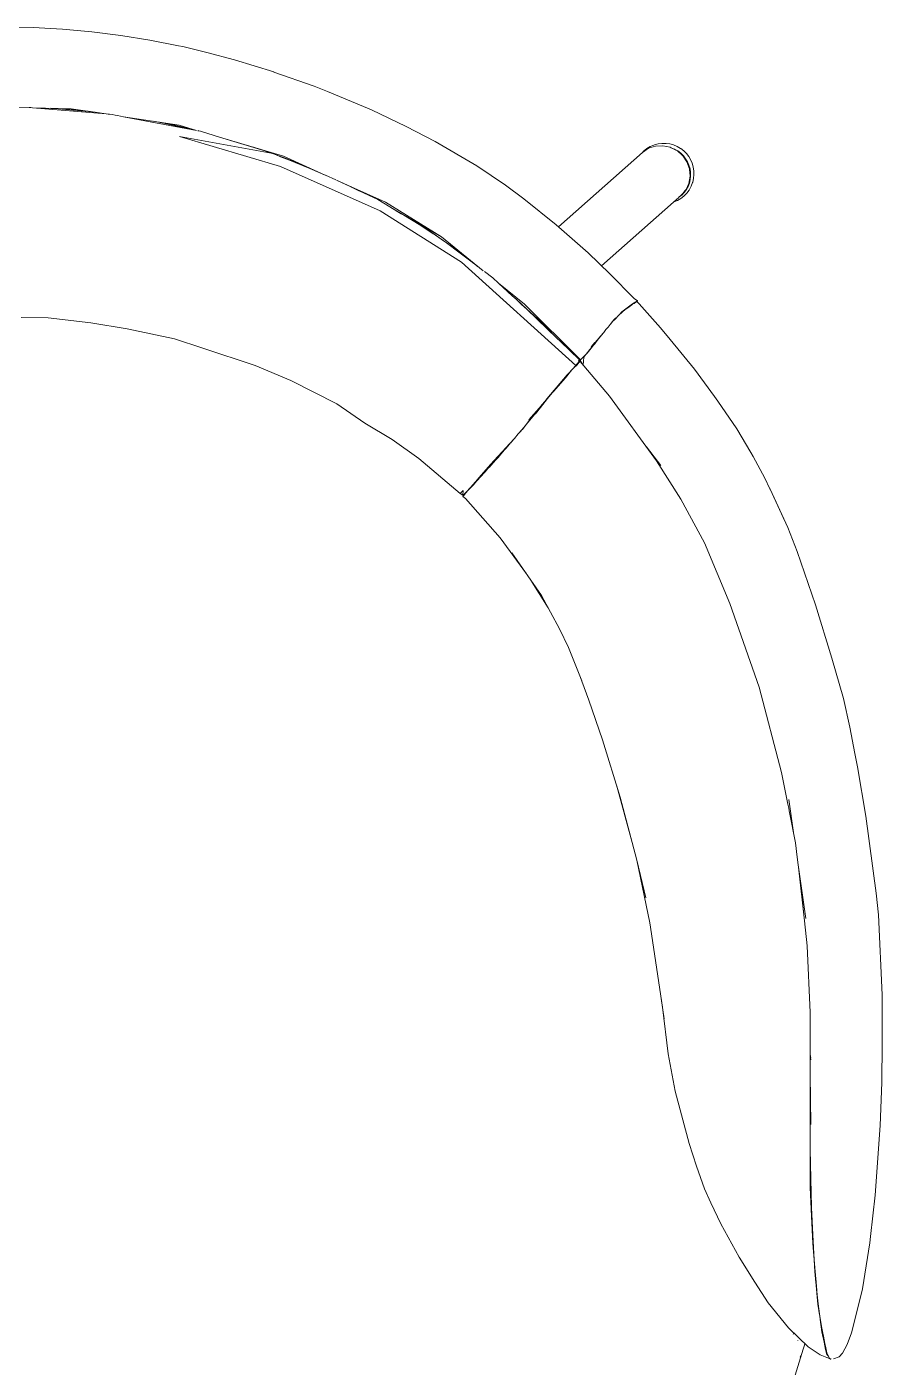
# Model space of a CAD drawing. Header units: millimetres. Extents: x 7998 to 72132, y -12523 to 5591.
# Drawn here: x 65315.4 to 65348.7, y -9545.9 to -9493.7 of the extents above; entities that cross this region are included whole.
import ezdxf

# ---------------------------------------------------------------- set-up
doc = ezdxf.new("R2010")
doc.units = ezdxf.units.MM
doc.layers.add('Xray_Furniture Temporary', color=23, linetype='Continuous', lineweight=15)

msp = doc.modelspace()

# ---------------------------------------------------------------- linework, layer by layer
at = {"layer": 'Xray_Furniture Temporary', "lineweight": 0}
for p, q in [((65315.596, -9493.687), (65314.43, -9493.665)), ((65315.596, -9493.687), (65316.741, -9493.758)), ((65316.741, -9493.758), (65317.889, -9493.863)), ((65317.889, -9493.863), (65319.025, -9494.003)), ((65319.025, -9494.003), (65320.15, -9494.189)), ((65320.15, -9494.189), (65321.274, -9494.409)), ((65321.447, -9494.439), (65321.274, -9494.409)), ((65322.371, -9494.669), (65321.447, -9494.439)), ((65323.454, -9494.951), (65322.371, -9494.669)), ((65323.454, -9494.951), (65324.991, -9495.424)), ((65324.995, -9495.429), (65324.991, -9495.424)), ((65326.566, -9495.983), (65324.995, -9495.429)), ((65327.089, -9496.182), (65326.566, -9495.983)), ((65327.089, -9496.182), (65328.799, -9496.906)), ((65312.787, -9496.837), (65315.446, -9496.813)), ((65315.508, -9496.816), (65315.446, -9496.813)), ((65315.572, -9496.822), (65315.508, -9496.816)), ((65317.084, -9496.858), (65315.572, -9496.822)), ((65318.446, -9497.065), (65315.572, -9496.822)), ((65315.988, -9496.832), (65316.572, -9496.863)), ((65316.572, -9496.854), (65316.295, -9496.839)), ((65317.635, -9496.945), (65316.572, -9496.854)), ((65316.572, -9496.863), (65317.635, -9496.954)), ((65317.635, -9496.945), (65317.084, -9496.858)), ((65317.744, -9496.959), (65317.635, -9496.945)), ((65317.635, -9496.954), (65318.017, -9497)), ((65318.446, -9497.065), (65317.744, -9496.959)), ((65318.522, -9497.071), (65318.446, -9497.065)), ((65318.584, -9497.075), (65318.522, -9497.071)), ((65330.151, -9497.555), (65328.799, -9496.906)), ((65318.686, -9497.088), (65318.584, -9497.075)), ((65318.802, -9497.105), (65318.686, -9497.088)), ((65318.887, -9497.122), (65318.802, -9497.105)), ((65319.13, -9497.17), (65318.887, -9497.122)), ((65321.3, -9497.5), (65319.13, -9497.17)), ((65321.969, -9497.703), (65319.13, -9497.17)), ((65320.29, -9497.347), (65320.754, -9497.434)), ((65320.756, -9497.425), (65320.54, -9497.385)), ((65320.754, -9497.434), (65321.969, -9497.703)), ((65321.762, -9497.65), (65320.756, -9497.425)), ((65321.969, -9497.703), (65321.3, -9497.5)), ((65330.151, -9497.555), (65331.287, -9498.133)), ((65321.316, -9497.947), (65325.256, -9499.11)), ((65324.89, -9498.59), (65321.316, -9497.947)), ((65321.969, -9497.703), (65321.762, -9497.65)), ((65322.042, -9497.721), (65322.021, -9497.715)), ((65322.068, -9497.725), (65322.042, -9497.721)), ((65322.068, -9497.725), (65322.128, -9497.739)), ((65322.128, -9497.739), (65322.17, -9497.75)), ((65322.17, -9497.75), (65322.875, -9497.969)), ((65325.365, -9498.71), (65322.875, -9497.969)), ((65322.875, -9497.969), (65324.634, -9498.508)), ((65324.199, -9498.363), (65324.634, -9498.508)), ((65324.636, -9498.499), (65324.459, -9498.44)), ((65324.634, -9498.508), (65324.696, -9498.531)), ((65324.84, -9498.574), (65324.636, -9498.499)), ((65324.84, -9498.574), (65324.696, -9498.531)), ((65324.89, -9498.59), (65324.852, -9498.579)), ((65324.89, -9498.59), (65324.972, -9498.623)), ((65325.535, -9498.83), (65324.972, -9498.623)), ((65325.014, -9498.638), (65325.314, -9498.758)), ((65331.287, -9498.133), (65332.91, -9499.085)), ((65339.374, -9498.561), (65336.102, -9501.471)), ((65339.374, -9498.561), (65339.612, -9498.404)), ((65339.419, -9498.512), (65339.374, -9498.561)), ((65339.537, -9498.42), (65339.419, -9498.512)), ((65339.552, -9498.41), (65339.537, -9498.42)), ((65339.552, -9498.41), (65339.681, -9498.334)), ((65339.612, -9498.404), (65339.885, -9498.316)), ((65339.819, -9498.277), (65339.681, -9498.334)), ((65339.819, -9498.277), (65339.839, -9498.27)), ((65339.839, -9498.27), (65339.983, -9498.231)), ((65339.885, -9498.316), (65340.174, -9498.302)), ((65339.983, -9498.231), (65340.131, -9498.212)), ((65340.131, -9498.212), (65340.153, -9498.212)), ((65340.282, -9498.213), (65340.153, -9498.212)), ((65340.174, -9498.302), (65340.46, -9498.363)), ((65340.282, -9498.213), (65340.301, -9498.213)), ((65340.448, -9498.233), (65340.301, -9498.213)), ((65340.592, -9498.272), (65340.448, -9498.233)), ((65340.46, -9498.363), (65340.493, -9498.38)), ((65340.501, -9498.382), (65340.493, -9498.38)), ((65340.632, -9498.437), (65340.501, -9498.382)), ((65340.501, -9498.382), (65340.722, -9498.495)), ((65340.632, -9498.437), (65340.574, -9498.42)), ((65340.73, -9498.33), (65340.592, -9498.272)), ((65340.627, -9498.447), (65340.632, -9498.437)), ((65340.756, -9498.508), (65340.632, -9498.437)), ((65340.632, -9498.437), (65340.684, -9498.476)), ((65340.722, -9498.495), (65340.738, -9498.508)), ((65340.86, -9498.405), (65340.73, -9498.33)), ((65340.752, -9498.515), (65340.738, -9498.508)), ((65340.752, -9498.515), (65340.756, -9498.508)), ((65340.789, -9498.548), (65340.752, -9498.515)), ((65340.756, -9498.508), (65340.87, -9498.595)), ((65340.804, -9498.566), (65340.789, -9498.548)), ((65340.87, -9498.595), (65340.789, -9498.548)), ((65340.804, -9498.566), (65340.859, -9498.608)), ((65340.87, -9498.595), (65340.859, -9498.608)), ((65340.859, -9498.608), (65340.915, -9498.663)), ((65340.966, -9498.701), (65340.859, -9498.608)), ((65340.86, -9498.405), (65340.868, -9498.41)), ((65340.868, -9498.41), (65340.985, -9498.5)), ((65340.972, -9498.696), (65340.87, -9498.595)), ((65340.87, -9498.595), (65340.928, -9498.668)), ((65341.09, -9498.603), (65340.985, -9498.5)), ((65341.181, -9498.719), (65341.09, -9498.603)), ((65329.139, -9500.848), (65325.256, -9499.11)), ((65325.314, -9498.758), (65325.533, -9498.838)), ((65326.399, -9499.177), (65325.365, -9498.71)), ((65325.533, -9498.838), (65326.396, -9499.185)), ((65326.399, -9499.177), (65325.535, -9498.83)), ((65332.91, -9499.085), (65334.036, -9499.845)), ((65340.915, -9498.663), (65340.944, -9498.689)), ((65340.944, -9498.689), (65340.951, -9498.699)), ((65340.959, -9498.707), (65341.046, -9498.818)), ((65340.959, -9498.707), (65341.11, -9498.931)), ((65340.972, -9498.696), (65340.966, -9498.701)), ((65341.046, -9498.818), (65340.966, -9498.701)), ((65341.06, -9498.809), (65340.972, -9498.696)), ((65341.06, -9498.809), (65340.995, -9498.743)), ((65341.046, -9498.818), (65341.06, -9498.809)), ((65341.046, -9498.818), (65341.11, -9498.931)), ((65341.126, -9498.936), (65341.046, -9498.818)), ((65341.133, -9498.932), (65341.06, -9498.809)), ((65341.06, -9498.809), (65341.098, -9498.895)), ((65341.11, -9498.931), (65341.208, -9499.206)), ((65341.11, -9498.931), (65341.118, -9498.94)), ((65341.118, -9498.94), (65341.175, -9499.069)), ((65341.126, -9498.936), (65341.133, -9498.932)), ((65341.223, -9499.202), (65341.126, -9498.936)), ((65341.133, -9498.932), (65341.191, -9499.063)), ((65341.191, -9499.063), (65341.143, -9498.982)), ((65341.191, -9499.063), (65341.175, -9499.069)), ((65341.175, -9499.069), (65341.214, -9499.204)), ((65341.256, -9498.846), (65341.181, -9498.719)), ((65341.231, -9499.201), (65341.191, -9499.063)), ((65341.191, -9499.063), (65341.206, -9499.155)), ((65341.256, -9498.846), (65341.315, -9498.981)), ((65341.315, -9498.981), (65341.357, -9499.122)), ((65341.36, -9499.133), (65341.357, -9499.122)), ((65341.383, -9499.282), (65341.36, -9499.133)), ((65326.396, -9499.185), (65326.992, -9499.445)), ((65326.426, -9499.189), (65326.399, -9499.177)), ((65326.426, -9499.189), (65326.992, -9499.445)), ((65327.014, -9499.455), (65327.415, -9499.636)), ((65327.432, -9499.644), (65328.004, -9499.912)), ((65327.432, -9499.644), (65327.976, -9499.889)), ((65341.232, -9499.495), (65341.185, -9499.77)), ((65341.224, -9499.621), (65341.201, -9499.718)), ((65341.201, -9499.758), (65341.224, -9499.621)), ((65341.208, -9499.206), (65341.208, -9499.214)), ((65341.208, -9499.214), (65341.232, -9499.495)), ((65341.208, -9499.761), (65341.241, -9499.624)), ((65341.241, -9499.624), (65341.209, -9499.709)), ((65341.214, -9499.204), (65341.235, -9499.342)), ((65341.231, -9499.201), (65341.223, -9499.202)), ((65341.235, -9499.342), (65341.223, -9499.202)), ((65341.239, -9499.482), (65341.224, -9499.621)), ((65341.224, -9499.621), (65341.248, -9499.483)), ((65341.241, -9499.624), (65341.224, -9499.621)), ((65341.252, -9499.341), (65341.228, -9499.252)), ((65341.252, -9499.341), (65341.231, -9499.201)), ((65341.235, -9499.342), (65341.252, -9499.341)), ((65341.235, -9499.342), (65341.239, -9499.482)), ((65341.248, -9499.483), (65341.235, -9499.342)), ((65341.241, -9499.624), (65341.24, -9499.531)), ((65341.256, -9499.483), (65341.241, -9499.624)), ((65341.252, -9499.341), (65341.244, -9499.434)), ((65341.248, -9499.483), (65341.256, -9499.483)), ((65341.256, -9499.483), (65341.252, -9499.341)), ((65341.337, -9499.723), (65341.371, -9499.579)), ((65341.371, -9499.579), (65341.386, -9499.431)), ((65341.386, -9499.431), (65341.383, -9499.282)), ((65328.007, -9499.904), (65327.976, -9499.889)), ((65328.004, -9499.912), (65328.027, -9499.924)), ((65328.007, -9499.904), (65329.347, -9500.509)), ((65328.31, -9500.056), (65328.007, -9499.904)), ((65328.027, -9499.924), (65328.31, -9500.056)), ((65328.326, -9500.064), (65329.046, -9500.402)), ((65334.036, -9499.845), (65334.746, -9500.368)), ((65340.905, -9500.221), (65340.937, -9500.183)), ((65340.91, -9500.227), (65341.007, -9500.127)), ((65341.007, -9500.127), (65340.937, -9500.183)), ((65340.937, -9500.183), (65340.95, -9500.161)), ((65340.95, -9500.161), (65340.994, -9500.115)), ((65340.994, -9500.115), (65341.04, -9500.053)), ((65341.007, -9500.127), (65340.994, -9500.115)), ((65341, -9500.259), (65341.104, -9500.151)), ((65341.09, -9500.014), (65341.007, -9500.127)), ((65341.007, -9500.127), (65341.052, -9500.047)), ((65341.057, -9500.034), (65341.04, -9500.053)), ((65341.04, -9500.053), (65341.052, -9500.047)), ((65341.052, -9500.047), (65341.057, -9500.034)), ((65341.062, -9500.023), (65341.057, -9500.034)), ((65341.068, -9500.022), (65341.062, -9500.023)), ((65341.076, -9500.005), (65341.068, -9500.022)), ((65341.068, -9500.022), (65341.083, -9500.01)), ((65341.181, -9499.777), (65341.076, -9500.005)), ((65341.142, -9499.884), (65341.076, -9500.005)), ((65341.083, -9500.01), (65341.142, -9499.884)), ((65341.083, -9500.01), (65341.09, -9500.014)), ((65341.09, -9500.014), (65341.157, -9499.892)), ((65341.157, -9499.892), (65341.104, -9499.966)), ((65341.104, -9500.151), (65341.193, -9500.031)), ((65341.142, -9499.884), (65341.201, -9499.758)), ((65341.181, -9499.777), (65341.142, -9499.884)), ((65341.142, -9499.884), (65341.157, -9499.892)), ((65341.157, -9499.892), (65341.208, -9499.761)), ((65341.157, -9499.892), (65341.18, -9499.803)), ((65341.185, -9499.77), (65341.181, -9499.777)), ((65341.193, -9500.031), (65341.205, -9500.014)), ((65341.208, -9499.761), (65341.201, -9499.758)), ((65341.205, -9500.014), (65341.277, -9499.883)), ((65341.331, -9499.743), (65341.277, -9499.883)), ((65341.331, -9499.743), (65341.337, -9499.723)), ((65329.046, -9500.402), (65329.688, -9500.79)), ((65331.539, -9501.856), (65329.347, -9500.509)), ((65334.746, -9500.368), (65336.012, -9501.392)), ((65340.582, -9500.504), (65337.782, -9502.994)), ((65340.589, -9500.502), (65340.582, -9500.504)), ((65340.789, -9500.32), (65340.589, -9500.502)), ((65340.727, -9500.444), (65340.589, -9500.502)), ((65340.727, -9500.444), (65340.739, -9500.438)), ((65340.739, -9500.438), (65340.868, -9500.363)), ((65340.789, -9500.32), (65340.801, -9500.313)), ((65340.801, -9500.313), (65340.793, -9500.316)), ((65340.799, -9500.31), (65340.801, -9500.313)), ((65340.801, -9500.313), (65340.91, -9500.227)), ((65340.87, -9500.247), (65340.801, -9500.313)), ((65340.801, -9500.313), (65340.833, -9500.281)), ((65340.868, -9500.363), (65340.986, -9500.27)), ((65340.89, -9500.233), (65340.87, -9500.247)), ((65340.89, -9500.233), (65340.905, -9500.221)), ((65340.91, -9500.227), (65340.905, -9500.221)), ((65340.986, -9500.27), (65341, -9500.259)), ((65332.318, -9502.843), (65329.139, -9500.848)), ((65331.539, -9501.856), (65329.688, -9500.79)), ((65329.77, -9500.838), (65329.965, -9500.958)), ((65329.965, -9500.958), (65330.067, -9501.016)), ((65330.067, -9501.016), (65330.659, -9501.377)), ((65330.663, -9501.37), (65330.142, -9501.052)), ((65330.659, -9501.377), (65331.21, -9501.736)), ((65331.214, -9501.728), (65330.663, -9501.37)), ((65331.21, -9501.736), (65331.294, -9501.794)), ((65331.731, -9502.086), (65331.214, -9501.728)), ((65337.252, -9502.484), (65336.012, -9501.392)), ((65331.294, -9501.794), (65331.428, -9501.882)), ((65331.428, -9501.882), (65331.516, -9501.947)), ((65331.516, -9501.947), (65331.727, -9502.093)), ((65333.163, -9503.177), (65331.539, -9501.856)), ((65332.687, -9502.804), (65331.539, -9501.856)), ((65331.727, -9502.093), (65332.216, -9502.451)), ((65332.22, -9502.444), (65331.731, -9502.086)), ((65332.216, -9502.451), (65332.683, -9502.811)), ((65332.216, -9502.451), (65332.687, -9502.804)), ((65332.687, -9502.804), (65332.22, -9502.444)), ((65332.683, -9502.811), (65332.795, -9502.902)), ((65332.797, -9502.893), (65332.687, -9502.804)), ((65338.101, -9503.301), (65337.252, -9502.484)), ((65336.772, -9506.872), (65332.318, -9502.843)), ((65332.937, -9503.008), (65332.804, -9502.899)), ((65332.804, -9502.899), (65332.942, -9503.003)), ((65333.213, -9503.21), (65333.543, -9503.46)), ((65339.051, -9504.266), (65338.101, -9503.301)), ((65333.759, -9503.661), (65333.543, -9503.46)), ((65334.767, -9504.481), (65333.764, -9503.666)), ((65334.287, -9504.152), (65333.764, -9503.666)), ((65334.444, -9504.291), (65334.287, -9504.152)), ((65334.864, -9504.674), (65334.444, -9504.291)), ((65334.66, -9504.499), (65334.444, -9504.291)), ((65339.188, -9504.357), (65338.981, -9504.47)), ((65339.188, -9504.357), (65339.051, -9504.266)), ((65339.161, -9504.384), (65339.106, -9504.419)), ((65339.17, -9504.392), (65339.188, -9504.357)), ((65339.17, -9504.392), (65339.252, -9504.467)), ((65334.66, -9504.499), (65334.859, -9504.681)), ((65336.958, -9506.649), (65334.767, -9504.481)), ((65334.859, -9504.681), (65335.269, -9505.066)), ((65335.274, -9505.059), (65334.864, -9504.674)), ((65338.476, -9504.883), (65338.409, -9504.949)), ((65338.415, -9504.956), (65338.482, -9504.89)), ((65338.57, -9504.778), (65338.476, -9504.883)), ((65338.542, -9504.823), (65338.476, -9504.883)), ((65338.482, -9504.89), (65338.548, -9504.829)), ((65338.607, -9504.766), (65338.542, -9504.823)), ((65338.548, -9504.829), (65338.613, -9504.773)), ((65338.981, -9504.47), (65338.57, -9504.778)), ((65338.67, -9504.714), (65338.607, -9504.766)), ((65338.613, -9504.773), (65338.676, -9504.72)), ((65338.732, -9504.664), (65338.67, -9504.714)), ((65338.676, -9504.72), (65338.738, -9504.671)), ((65338.793, -9504.618), (65338.732, -9504.664)), ((65338.738, -9504.671), (65338.799, -9504.625)), ((65338.852, -9504.576), (65338.793, -9504.618)), ((65338.799, -9504.625), (65338.858, -9504.583)), ((65338.907, -9504.538), (65338.852, -9504.576)), ((65338.858, -9504.583), (65338.913, -9504.545)), ((65338.958, -9504.505), (65338.907, -9504.538)), ((65338.913, -9504.545), (65338.92, -9504.54)), ((65338.92, -9504.54), (65338.948, -9504.519)), ((65339.005, -9504.475), (65338.948, -9504.519)), ((65339.005, -9504.475), (65338.958, -9504.505)), ((65339.046, -9504.451), (65339.005, -9504.475)), ((65339.08, -9504.432), (65339.046, -9504.451)), ((65339.106, -9504.419), (65339.08, -9504.432)), ((65340.077, -9505.401), (65339.252, -9504.467)), ((65316.186, -9505.011), (65315.126, -9504.999)), ((65317.847, -9505.214), (65316.186, -9505.011)), ((65317.847, -9505.214), (65319.264, -9505.448)), ((65336.037, -9505.806), (65335.269, -9505.066)), ((65335.671, -9505.445), (65335.274, -9505.059)), ((65337.952, -9505.477), (65338.036, -9505.374)), ((65338.036, -9505.374), (65338.118, -9505.277)), ((65338.194, -9505.176), (65338.118, -9505.277)), ((65338.118, -9505.277), (65338.197, -9505.186)), ((65338.263, -9505.093), (65338.194, -9505.176)), ((65338.266, -9505.097), (65338.194, -9505.176)), ((65338.339, -9505.02), (65338.263, -9505.093)), ((65338.339, -9505.02), (65338.266, -9505.097)), ((65338.272, -9505.103), (65338.345, -9505.026)), ((65338.345, -9505.026), (65338.415, -9504.956)), ((65340.077, -9505.401), (65340.46, -9505.857)), ((65319.264, -9505.448), (65321.122, -9505.839)), ((65322.227, -9506.195), (65321.122, -9505.839)), ((65336.037, -9505.806), (65335.671, -9505.445)), ((65336.172, -9505.938), (65336.037, -9505.806)), ((65336.9, -9506.641), (65336.172, -9505.938)), ((65337.689, -9505.793), (65337.525, -9505.975)), ((65337.607, -9505.898), (65337.534, -9505.99)), ((65337.546, -9505.996), (65337.613, -9505.905)), ((65337.689, -9505.793), (65337.607, -9505.898)), ((65337.78, -9505.692), (65337.613, -9505.905)), ((65337.729, -9505.742), (65337.689, -9505.793)), ((65337.729, -9505.742), (65337.735, -9505.736)), ((65337.866, -9505.584), (65337.735, -9505.736)), ((65337.78, -9505.692), (65337.866, -9505.584)), ((65337.866, -9505.584), (65337.952, -9505.477)), ((65341.41, -9507.014), (65340.46, -9505.857)), ((65322.227, -9506.195), (65324.264, -9506.879)), ((65336.961, -9506.653), (65337.174, -9506.427)), ((65337.091, -9506.548), (65337.164, -9506.45)), ((65337.164, -9506.45), (65337.212, -9506.394)), ((65337.174, -9506.427), (65337.319, -9506.255)), ((65337.212, -9506.394), (65337.266, -9506.332)), ((65337.266, -9506.332), (65337.324, -9506.262)), ((65337.383, -9506.178), (65337.319, -9506.255)), ((65337.324, -9506.262), (65337.388, -9506.185)), ((65337.522, -9505.978), (65337.368, -9506.153)), ((65337.452, -9506.093), (65337.383, -9506.178)), ((65337.388, -9506.185), (65337.458, -9506.099)), ((65337.458, -9506.099), (65337.525, -9506.015)), ((65337.519, -9506.009), (65337.525, -9506.015)), ((65337.522, -9505.978), (65337.534, -9505.99)), ((65337.527, -9505.999), (65337.523, -9506.004)), ((65337.523, -9506.004), (65337.529, -9506.01)), ((65337.525, -9505.975), (65337.534, -9505.99)), ((65337.534, -9505.99), (65337.527, -9505.999)), ((65337.529, -9506.01), (65337.533, -9506.014)), ((65337.533, -9506.005), (65337.543, -9506)), ((65337.534, -9505.99), (65337.54, -9505.996)), ((65337.54, -9505.996), (65337.546, -9505.996)), ((65325.66, -9507.463), (65324.264, -9506.879)), ((65336.772, -9506.872), (65336.49, -9507.181)), ((65336.701, -9506.966), (65336.693, -9506.959)), ((65336.701, -9506.966), (65336.823, -9506.844)), ((65336.887, -9506.736), (65336.772, -9506.872)), ((65336.823, -9506.844), (65336.899, -9506.756)), ((65336.883, -9506.678), (65336.896, -9506.697)), ((65336.9, -9506.68), (65336.883, -9506.678)), ((65336.892, -9506.736), (65336.887, -9506.736)), ((65336.892, -9506.736), (65336.895, -9506.733)), ((65336.899, -9506.756), (65336.892, -9506.736)), ((65336.895, -9506.733), (65336.92, -9506.74)), ((65336.896, -9506.697), (65336.9, -9506.68)), ((65336.896, -9506.697), (65336.899, -9506.728)), ((65336.943, -9506.715), (65336.899, -9506.728)), ((65336.92, -9506.74), (65336.899, -9506.756)), ((65336.9, -9506.68), (65336.9, -9506.641)), ((65336.943, -9506.715), (65336.92, -9506.74)), ((65336.958, -9506.649), (65336.93, -9506.684)), ((65336.93, -9506.684), (65336.961, -9506.653)), ((65336.934, -9506.688), (65336.948, -9506.678)), ((65337.044, -9506.833), (65336.934, -9506.688)), ((65336.943, -9506.715), (65338.091, -9508.069)), ((65336.948, -9506.678), (65337.044, -9506.833)), ((65336.961, -9506.653), (65336.958, -9506.649)), ((65337.064, -9506.857), (65337.091, -9506.548)), ((65325.66, -9507.463), (65327.454, -9508.369)), ((65335.648, -9508.181), (65336.291, -9507.412)), ((65336.375, -9507.358), (65335.989, -9507.782)), ((65336.14, -9507.604), (65336.374, -9507.328)), ((65336.367, -9507.322), (65336.291, -9507.412)), ((65336.422, -9507.255), (65336.367, -9507.322)), ((65336.374, -9507.328), (65336.471, -9507.216)), ((65336.375, -9507.358), (65336.625, -9507.042)), ((65336.375, -9507.358), (65336.554, -9507.122)), ((65336.464, -9507.21), (65336.422, -9507.255)), ((65336.49, -9507.181), (65336.464, -9507.21)), ((65336.471, -9507.216), (65336.554, -9507.122)), ((65336.554, -9507.122), (65336.625, -9507.042)), ((65341.41, -9507.014), (65342.188, -9508.09)), ((65335.727, -9508.1), (65335.869, -9507.928)), ((65335.869, -9507.928), (65335.915, -9507.873)), ((65335.915, -9507.873), (65335.989, -9507.782)), ((65336.127, -9507.62), (65335.989, -9507.782)), ((65336.127, -9507.62), (65336.14, -9507.604)), ((65327.454, -9508.369), (65328.537, -9509.125)), ((65334.946, -9508.999), (65335.436, -9508.438)), ((65335.537, -9508.336), (65335.206, -9508.762)), ((65335.436, -9508.438), (65335.299, -9508.605)), ((65335.306, -9508.612), (65335.442, -9508.445)), ((65335.441, -9508.428), (65335.436, -9508.438)), ((65335.577, -9508.267), (65335.441, -9508.428)), ((65335.442, -9508.445), (65335.537, -9508.336)), ((65335.537, -9508.336), (65335.583, -9508.273)), ((65335.648, -9508.181), (65335.577, -9508.267)), ((65335.583, -9508.273), (65335.727, -9508.1)), ((65339.924, -9510.593), (65338.091, -9508.069)), ((65342.318, -9508.265), (65342.188, -9508.09)), ((65343.062, -9509.348), (65342.318, -9508.265)), ((65334.856, -9509.163), (65335.051, -9508.924)), ((65334.92, -9509.076), (65334.891, -9509.106)), ((65334.921, -9509.07), (65334.92, -9509.076)), ((65335.299, -9508.605), (65334.921, -9509.07)), ((65334.946, -9508.999), (65335.299, -9508.605)), ((65335.306, -9508.612), (65335.051, -9508.924)), ((65328.537, -9509.125), (65329.61, -9509.758)), ((65334.527, -9509.544), (65334.379, -9509.718)), ((65334.665, -9509.38), (65334.527, -9509.544)), ((65334.626, -9509.441), (65334.527, -9509.544)), ((65334.626, -9509.441), (65334.672, -9509.386)), ((65334.795, -9509.223), (65334.665, -9509.38)), ((65334.672, -9509.386), (65334.689, -9509.367)), ((65334.689, -9509.367), (65334.802, -9509.229)), ((65334.891, -9509.106), (65334.795, -9509.223)), ((65334.802, -9509.229), (65334.856, -9509.163)), ((65343.062, -9509.348), (65343.605, -9510.273)), ((65329.61, -9509.758), (65330.643, -9510.504)), ((65334.201, -9509.914), (65333.452, -9510.735)), ((65334.038, -9510.11), (65333.848, -9510.325)), ((65334.188, -9509.937), (65333.998, -9510.169)), ((65334.188, -9509.937), (65334.038, -9510.11)), ((65334.141, -9509.979), (65334.188, -9509.937)), ((65334.195, -9509.93), (65334.188, -9509.937)), ((65334.217, -9509.906), (65334.195, -9509.93)), ((65334.201, -9509.914), (65334.379, -9509.718)), ((65334.247, -9509.872), (65334.201, -9509.914)), ((65334.247, -9509.872), (65334.217, -9509.906)), ((65334.236, -9509.893), (65334.217, -9509.906)), ((65334.379, -9509.718), (65334.269, -9509.851)), ((65339.532, -9510.053), (65340.094, -9510.78)), ((65332.264, -9511.872), (65330.643, -9510.504)), ((65333.652, -9510.545), (65333.455, -9510.764)), ((65333.461, -9510.77), (65333.658, -9510.551)), ((65333.848, -9510.325), (65333.652, -9510.545)), ((65333.658, -9510.551), (65333.854, -9510.331)), ((65333.745, -9510.462), (65333.658, -9510.551)), ((65333.854, -9510.331), (65333.745, -9510.462)), ((65333.854, -9510.331), (65333.998, -9510.169)), ((65339.924, -9510.593), (65340.875, -9512.092)), ((65343.605, -9510.273), (65343.692, -9510.425)), ((65344.153, -9511.27), (65343.692, -9510.425)), ((65332.915, -9511.372), (65333.084, -9511.187)), ((65333.006, -9511.244), (65333.452, -9510.735)), ((65333.006, -9511.244), (65333.15, -9511.095)), ((65333.078, -9511.181), (65333.05, -9511.211)), ((65333.078, -9511.181), (65333.452, -9510.735)), ((65333.185, -9511.071), (65333.078, -9511.181)), ((65333.084, -9511.187), (65333.185, -9511.071)), ((65333.229, -9511.013), (65333.15, -9511.095)), ((65333.228, -9511.031), (65333.185, -9511.071)), ((65333.236, -9511.02), (65333.228, -9511.031)), ((65333.229, -9511.013), (65333.261, -9510.978)), ((65333.236, -9511.02), (65333.264, -9510.991)), ((65333.455, -9510.764), (65333.261, -9510.978)), ((65333.261, -9510.978), (65333.371, -9510.87)), ((65333.264, -9510.991), (65333.268, -9510.984)), ((65333.268, -9510.984), (65333.371, -9510.87)), ((65333.371, -9510.87), (65333.407, -9510.834)), ((65333.407, -9510.834), (65333.461, -9510.77)), ((65332.635, -9511.665), (65332.535, -9511.773)), ((65332.635, -9511.665), (65332.541, -9511.779)), ((65332.541, -9511.779), (65332.641, -9511.671)), ((65332.679, -9511.62), (65332.635, -9511.665)), ((65332.641, -9511.671), (65332.686, -9511.626)), ((65332.759, -9511.53), (65332.679, -9511.62)), ((65332.686, -9511.626), (65332.766, -9511.536)), ((65332.781, -9511.499), (65332.759, -9511.53)), ((65332.766, -9511.536), (65332.915, -9511.372)), ((65332.781, -9511.499), (65332.828, -9511.445)), ((65332.858, -9511.414), (65332.828, -9511.445)), ((65332.858, -9511.414), (65332.996, -9511.254)), ((65332.909, -9511.366), (65332.858, -9511.414)), ((65333.012, -9511.251), (65332.909, -9511.366)), ((65332.996, -9511.254), (65333.006, -9511.244)), ((65333.05, -9511.211), (65333.012, -9511.251)), ((65344.347, -9511.688), (65344.153, -9511.27)), ((65344.347, -9511.688), (65344.354, -9511.703)), ((65344.354, -9511.703), (65344.944, -9512.978)), ((65344.354, -9511.703), (65345.05, -9513.191)), ((65332.264, -9511.872), (65332.376, -9511.744)), ((65332.364, -9511.938), (65332.264, -9511.872)), ((65332.376, -9511.744), (65332.364, -9511.938)), ((65332.379, -9511.922), (65332.364, -9511.938)), ((65332.364, -9511.938), (65332.382, -9511.934)), ((65332.389, -9511.948), (65332.369, -9511.983)), ((65332.476, -9512.067), (65332.369, -9511.983)), ((65332.401, -9511.908), (65332.379, -9511.922)), ((65332.379, -9511.922), (65332.382, -9511.934)), ((65332.382, -9511.934), (65332.401, -9511.908)), ((65332.407, -9511.914), (65332.382, -9511.934)), ((65332.389, -9511.94), (65332.415, -9511.913)), ((65332.389, -9511.948), (65332.415, -9511.913)), ((65332.407, -9511.914), (65332.389, -9511.94)), ((65332.389, -9511.94), (65332.389, -9511.948)), ((65332.393, -9511.953), (65332.485, -9511.836)), ((65332.401, -9511.908), (65332.428, -9511.876)), ((65332.409, -9511.907), (65332.407, -9511.914)), ((65332.452, -9511.862), (65332.409, -9511.907)), ((65332.415, -9511.913), (65332.441, -9511.893)), ((65332.503, -9511.804), (65332.428, -9511.876)), ((65332.441, -9511.893), (65332.466, -9511.86)), ((65332.454, -9511.859), (65332.452, -9511.862)), ((65332.46, -9511.854), (65332.454, -9511.859)), ((65332.503, -9511.804), (65332.46, -9511.854)), ((65332.466, -9511.86), (65332.47, -9511.855)), ((65333.825, -9513.599), (65332.476, -9512.067)), ((65332.541, -9511.779), (65332.485, -9511.836)), ((65332.485, -9511.836), (65332.515, -9511.814)), ((65332.515, -9511.814), (65332.541, -9511.779)), ((65340.875, -9512.092), (65341.794, -9513.792)), ((65345.415, -9514.133), (65345.05, -9513.191)), ((65334.853, -9515.005), (65333.825, -9513.599)), ((65341.794, -9513.792), (65342.784, -9516.164)), ((65334.282, -9514.178), (65335.436, -9515.85)), ((65345.415, -9514.133), (65346.131, -9516.214)), ((65335.695, -9516.322), (65335.065, -9515.312)), ((65335.436, -9515.85), (65336.144, -9517.14)), ((65343.924, -9519.422), (65342.784, -9516.164)), ((65346.767, -9518.287), (65346.131, -9516.214)), ((65336.484, -9517.875), (65336.144, -9517.14)), ((65337.013, -9519.18), (65336.484, -9517.875)), ((65346.767, -9518.287), (65347.214, -9519.861)), ((65336.916, -9518.94), (65337.281, -9519.931)), ((65344.805, -9522.743), (65343.924, -9519.422)), ((65337.81, -9521.478), (65337.281, -9519.931)), ((65347.214, -9519.861), (65347.464, -9520.987)), ((65347.667, -9522.005), (65347.464, -9520.987)), ((65337.81, -9521.478), (65338.507, -9523.712)), ((65347.763, -9522.527), (65347.667, -9522.005)), ((65348.097, -9524.455), (65347.763, -9522.527)), ((65344.805, -9522.743), (65345.05, -9523.982)), ((65338.977, -9525.484), (65338.371, -9523.276)), ((65339.157, -9526.166), (65338.507, -9523.712)), ((65345.082, -9524.137), (65345.05, -9523.982)), ((65345.101, -9524.242), (65345.082, -9524.137)), ((65345.268, -9525.085), (65345.087, -9523.806)), ((65345.101, -9524.242), (65345.35, -9525.498)), ((65348.501, -9527.451), (65348.097, -9524.455)), ((65345.414, -9526.048), (65345.35, -9525.498)), ((65339.157, -9526.166), (65339.512, -9527.643)), ((65339.669, -9528.616), (65339.157, -9526.166)), ((65345.448, -9526.357), (65345.414, -9526.048)), ((65345.744, -9528.444), (65345.448, -9526.357)), ((65345.577, -9527.44), (65345.46, -9526.437)), ((65345.694, -9528.541), (65345.46, -9526.437)), ((65345.586, -9527.439), (65345.492, -9526.666)), ((65345.797, -9529.504), (65345.577, -9527.44)), ((65345.663, -9528.189), (65345.586, -9527.439)), ((65348.501, -9527.451), (65348.585, -9528.303)), ((65345.694, -9528.541), (65345.663, -9528.189)), ((65348.724, -9531.423), (65348.585, -9528.303)), ((65339.669, -9528.616), (65340.162, -9531.903)), ((65345.797, -9529.504), (65345.917, -9532.109)), ((65340.216, -9532.357), (65340.111, -9531.56)), ((65348.724, -9531.423), (65348.73, -9533.32)), ((65340.162, -9531.903), (65340.379, -9533.727)), ((65345.917, -9532.109), (65345.917, -9533.722)), ((65348.712, -9534.836), (65348.73, -9533.32)), ((65340.652, -9535.18), (65340.379, -9533.727)), ((65345.919, -9533.734), (65345.917, -9533.792)), ((65345.917, -9534.147), (65345.919, -9533.993)), ((65345.917, -9534.147), (65345.917, -9534.209)), ((65345.919, -9533.734), (65345.943, -9533.892)), ((65345.943, -9533.951), (65345.919, -9533.804)), ((65345.919, -9533.993), (65345.919, -9533.804)), ((65345.919, -9534.354), (65345.917, -9534.209)), ((65345.918, -9534.524), (65345.919, -9534.354)), ((65345.918, -9534.524), (65345.944, -9536.476)), ((65345.918, -9535.701), (65345.918, -9534.524)), ((65340.652, -9535.18), (65341.195, -9537.222)), ((65348.647, -9536.523), (65348.712, -9534.836)), ((65345.917, -9536.26), (65345.918, -9535.701)), ((65345.919, -9536.286), (65345.917, -9536.26)), ((65345.92, -9536.868), (65345.919, -9536.286)), ((65348.455, -9539.24), (65348.647, -9536.523)), ((65341.195, -9537.222), (65341.487, -9538.105)), ((65345.924, -9537.447), (65345.92, -9536.868)), ((65345.923, -9537.858), (65345.924, -9537.447)), ((65345.93, -9538.021), (65345.924, -9537.447)), ((65341.487, -9538.105), (65341.802, -9538.984)), ((65345.916, -9538.932), (65345.923, -9537.858)), ((65345.93, -9538.021), (65345.923, -9537.858)), ((65345.94, -9538.591), (65345.93, -9538.021)), ((65345.955, -9539.155), (65345.94, -9538.591)), ((65341.802, -9538.984), (65342.044, -9539.54)), ((65345.965, -9540.053), (65345.916, -9538.932)), ((65345.973, -9539.694), (65345.955, -9539.155)), ((65345.964, -9539.711), (65345.955, -9539.155)), ((65348.455, -9539.24), (65348.273, -9540.853)), ((65342.044, -9539.54), (65342.431, -9540.348)), ((65346.007, -9540.693), (65345.964, -9539.711)), ((65345.967, -9539.782), (65345.974, -9539.743)), ((65345.973, -9539.701), (65345.973, -9539.694)), ((65345.973, -9539.71), (65345.973, -9539.701)), ((65345.995, -9540.252), (65345.973, -9539.71)), ((65342.431, -9540.348), (65343.148, -9541.652)), ((65346.026, -9541.125), (65345.965, -9540.053)), ((65346.02, -9540.777), (65345.995, -9540.252)), ((65346.007, -9540.693), (65346.011, -9540.778)), ((65346.026, -9541.125), (65346.011, -9540.778)), ((65346.048, -9541.281), (65346.02, -9540.777)), ((65348.242, -9541.093), (65348.273, -9540.853)), ((65346.026, -9541.125), (65346.039, -9541.282)), ((65346.039, -9541.282), (65346.069, -9541.761)), ((65346.078, -9541.761), (65346.048, -9541.281)), ((65348.242, -9541.093), (65347.955, -9542.891)), ((65343.766, -9542.628), (65343.148, -9541.652)), ((65346.069, -9541.761), (65346.102, -9542.212)), ((65346.111, -9542.211), (65346.078, -9541.761)), ((65346.11, -9542.365), (65346.102, -9542.212)), ((65346.102, -9542.212), (65346.126, -9542.497)), ((65346.126, -9542.497), (65346.11, -9542.365)), ((65346.147, -9542.63), (65346.111, -9542.211)), ((65346.126, -9542.497), (65346.125, -9542.505)), ((65346.214, -9543.36), (65346.125, -9542.505)), ((65346.133, -9542.47), (65346.126, -9542.497)), ((65343.766, -9542.628), (65344.276, -9543.428)), ((65346.213, -9543.492), (65346.136, -9542.611)), ((65346.178, -9542.946), (65346.147, -9542.63)), ((65346.172, -9542.96), (65346.178, -9542.946)), ((65346.184, -9543.013), (65346.178, -9542.946)), ((65346.184, -9543.013), (65346.18, -9543.034)), ((65346.223, -9543.359), (65346.184, -9543.013)), ((65347.955, -9542.891), (65347.78, -9543.634)), ((65345.068, -9544.409), (65344.276, -9543.428)), ((65346.213, -9543.492), (65346.286, -9543.904)), ((65346.214, -9543.36), (65346.286, -9543.904)), ((65346.262, -9543.673), (65346.223, -9543.359)), ((65346.302, -9543.954), (65346.262, -9543.673)), ((65346.286, -9543.904), (65346.293, -9543.955)), ((65346.293, -9543.955), (65346.31, -9544.087)), ((65346.341, -9544.204), (65346.302, -9543.954)), ((65346.371, -9544.565), (65346.31, -9544.087)), ((65346.31, -9544.087), (65346.332, -9544.206)), ((65347.533, -9544.598), (65347.78, -9543.634)), ((65345.846, -9545.154), (65345.068, -9544.409)), ((65345.258, -9544.645), (65345.267, -9544.65)), ((65345.27, -9544.643), (65345.259, -9544.638)), ((65346.332, -9544.206), (65346.369, -9544.426)), ((65346.378, -9544.425), (65346.341, -9544.204)), ((65346.369, -9544.426), (65346.405, -9544.618)), ((65346.463, -9544.972), (65346.371, -9544.565)), ((65346.414, -9544.617), (65346.378, -9544.425)), ((65346.405, -9544.618), (65346.438, -9544.783)), ((65346.423, -9544.664), (65346.414, -9544.617)), ((65347.366, -9545.056), (65347.533, -9544.598)), ((65345.443, -9544.917), (65345.432, -9544.912)), ((65345.433, -9544.909), (65345.444, -9544.914)), ((65345.707, -9545.04), (65345.648, -9545.238)), ((65345.696, -9545.034), (65345.707, -9545.04)), ((65345.697, -9545.031), (65345.707, -9545.04)), ((65345.707, -9545.04), (65345.737, -9545.049)), ((65346.314, -9545.468), (65345.846, -9545.154)), ((65346.423, -9544.664), (65346.474, -9544.937)), ((65346.438, -9544.783), (65346.467, -9544.922)), ((65346.463, -9544.972), (65346.516, -9545.25)), ((65346.467, -9544.922), (65346.474, -9544.937)), ((65346.474, -9544.937), (65346.493, -9545.038)), ((65346.493, -9545.038), (65346.513, -9545.12)), ((65346.571, -9545.388), (65346.513, -9545.12)), ((65347.366, -9545.056), (65347.185, -9545.395)), ((65345.328, -9546.261), (65345.648, -9545.238)), ((65345.534, -9545.55), (65345.554, -9545.482)), ((65346.314, -9545.468), (65346.576, -9545.565)), ((65346.516, -9545.25), (65346.513, -9545.255)), ((65346.565, -9545.448), (65346.513, -9545.255)), ((65346.544, -9545.266), (65346.516, -9545.25)), ((65346.542, -9545.291), (65346.551, -9545.296)), ((65346.631, -9545.516), (65346.565, -9545.448)), ((65346.674, -9545.609), (65346.571, -9545.388)), ((65346.674, -9545.609), (65346.576, -9545.565)), ((65346.715, -9545.627), (65346.674, -9545.609)), ((65346.715, -9545.627), (65346.72, -9545.618)), ((65346.715, -9545.627), (65346.737, -9545.624)), ((65346.737, -9545.624), (65346.725, -9545.612)), ((65346.74, -9545.613), (65346.725, -9545.612)), ((65346.737, -9545.624), (65346.74, -9545.613)), ((65346.826, -9545.618), (65347.056, -9545.545)), ((65347.056, -9545.545), (65347.185, -9545.395))]:
    msp.add_line(p, q, dxfattribs=at)

doc.saveas('drawing.dxf')
